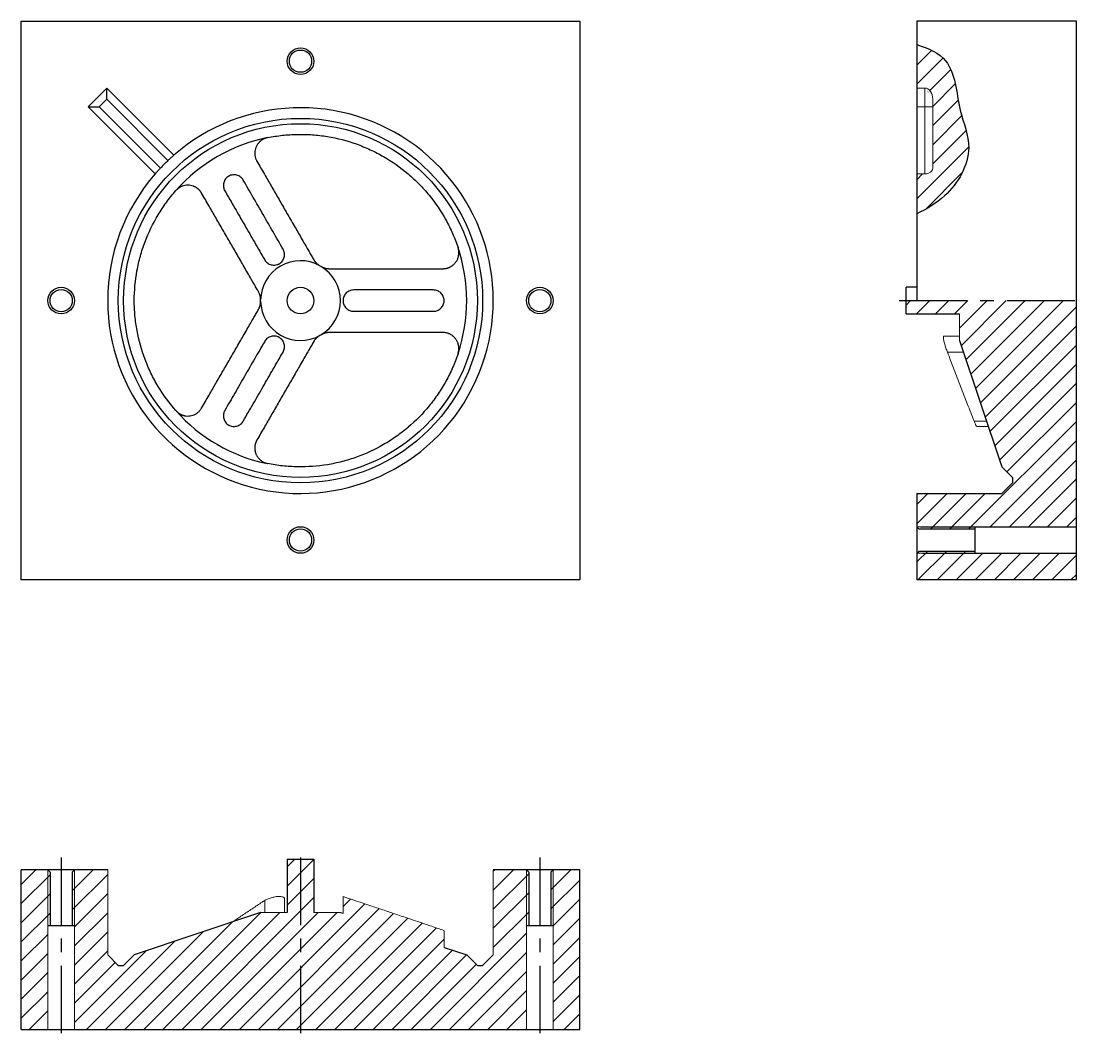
# Model space of a CAD drawing. Header units: millimetres. Extents: x -135 to 285, y 67 to 716.
# Drawn here: x 53.2 to 253.1, y 66.5 to 258.5 of the extents above; entities that cross this region are included whole.
import ezdxf

# ---------------------------------------------------------------- set-up
doc = ezdxf.new("R2010")
doc.units = ezdxf.units.MM
doc.linetypes.add('CENTERX2', pattern=[20.32, 12.7, -2.54, 2.54, -2.54])
doc.linetypes.add('HIDDEN', pattern=[1.905, 1.27, -0.635])
for name, color, linetype in [('DuongTam', 1, 'Continuous'), ('Hat', 5, 'Continuous'), ('MatCat', 3, 'Continuous')]:
    doc.layers.add(name, color=color, linetype=linetype)

msp = doc.modelspace()

# ---------------------------------------------------------------- hatches: boundary and pattern name
at = {"layer": 'Hat', "linetype": 'Continuous'}
h = msp.add_hatch(dxfattribs=at)
h.set_pattern_fill('ANSI31', color=256, scale=0.8)
edge = h.paths.add_edge_path()
edge.add_spline(control_points=[(221.5499, 222.3404), (223.4229, 223.2226), (228.1257, 225.9568), (232.692, 233.9415), (229.0107, 242.3533), (228.7583, 251.2636), (223.7421, 253.4301), (221.5499, 254.1347)], knot_values=[2.15076819, 2.15076819, 2.15076819, 2.15076819, 8.34940399, 18.46626645, 25.71942615, 35.365094, 41.75400594, 41.75400594, 41.75400594, 41.75400594], degree=3, periodic=0)
edge.add_line((221.5499, 254.1347), (221.5499, 245.9692))
edge.add_line((221.5499, 245.9692), (223.2253, 245.9692))
edge.add_ellipse((223.0499, 243.8479), major_axis=(0, -2.1213), ratio=0.70710678, start_angle=90, end_angle=180, ccw=False)
edge.add_line((224.5499, 243.8479), (224.5499, 232.3476))
edge.add_line((224.5499, 232.3476), (224.5499, 230.806))
edge.add_spline(control_points=[(224.5499, 230.9334), (224.5499, 230.8615), (224.5401, 230.7904), (224.5021, 230.6501), (224.4733, 230.5801), (224.3981, 230.4462), (224.3521, 230.3824), (224.2434, 230.2614), (224.1801, 230.2038), (224.0419, 230.1004), (223.9665, 230.0539), (223.8028, 229.9715), (223.7155, 229.9364), (223.445, 229.8517), (223.248, 229.8215), (223.0499, 229.8215)], knot_values=[0, 0, 0, 0, 0.125, 0.125, 0.25, 0.25, 0.375, 0.375, 0.5, 0.5, 0.625, 0.625, 0.75, 0.75, 1, 1, 1, 1], degree=3, periodic=0)
edge.add_line((223.0499, 229.8215), (221.5499, 229.8215))
edge.add_line((221.5499, 229.8215), (221.5499, 222.3404))
h.paths.add_polyline_path([(251.5499, 206.0177), (219.5499, 206.0177), (219.5499, 203.5177), (221.5499, 203.5177), (229.5499, 203.5177), (229.5499, 199.5891), (229.5499, 198.5177), (237.5384, 174.7791), (239.5499, 172.7677), (239.5499, 171.7677), (237.5499, 169.7677), (221.5499, 169.7677), (221.5499, 163.5177), (222.2372, 163.5177), (251.5499, 163.5177)])
h.paths.add_polyline_path([(251.5499, 158.5177), (222.6124, 158.5177), (221.5499, 158.5177), (221.5499, 153.5177), (251.5499, 153.5177)])
h.paths.add_polyline_path([(232.5499, 163.5177), (222.2372, 163.5177), (221.5499, 163.5177), (221.9558, 163.1117), (232.5499, 163.1117)])
h.paths.add_polyline_path([(232.5499, 158.9344), (221.9666, 158.9344), (221.5499, 158.5177), (222.6124, 158.5177), (232.5499, 158.5177)])
at = {"layer": 'Hat', "linetype": 'CENTERX2'}
h = msp.add_hatch(dxfattribs=at)
h.set_pattern_fill('ANSI31', color=256, scale=0.8)
h.paths.add_polyline_path([(58.1692, 99.0278), (53.1692, 99.0278), (53.1692, 69.0278), (58.1692, 69.0278)])
h.paths.add_polyline_path([(105.6692, 101.0278), (103.1692, 101.0278), (103.1692, 91.0278), (98.1704, 91.0278), (74.4192, 83.0277), (72.4192, 81.0278), (71.4192, 81.0278), (69.4192, 83.0278), (69.4192, 99.0278), (63.1692, 99.0278), (63.1692, 69.0278), (105.6692, 69.0278)])
edge = h.paths.add_edge_path()
edge.add_line((148.1692, 99.0278), (141.9192, 99.0278))
edge.add_line((141.9192, 99.0278), (141.9192, 83.0278))
edge.add_line((141.9192, 83.0278), (139.9192, 81.0278))
edge.add_line((139.9192, 81.0278), (138.9192, 81.0278))
edge.add_line((138.9192, 81.0278), (136.9192, 83.0278))
edge.add_line((136.9192, 83.0278), (132.6692, 84.4593))
edge.add_line((132.6692, 84.4593), (132.6692, 87.6247))
edge.add_spline(control_points=[(113.696, 94.0163), (114.3731, 93.7836), (115.6637, 93.34), (117.4613, 92.7448), (118.976, 92.2373), (120.2551, 91.8086), (121.4128, 91.42), (122.5528, 91.037), (123.7129, 90.6469), (124.9911, 90.217), (126.4939, 89.7114), (128.3088, 89.1001), (130.3955, 88.3996), (131.8746, 87.8955), (132.6426, 87.6337)], knot_values=[0, 0, 0, 0, 0.10743581, 0.20478102, 0.28413473, 0.34713203, 0.40721726, 0.46737033, 0.52759125, 0.59087458, 0.66972181, 0.76551178, 0.8782445, 1, 1, 1, 1], degree=3, periodic=0)
edge.add_line((113.6692, 94.0254), (113.6692, 90.8593))
edge.add_line((113.6692, 90.8593), (113.1692, 91.0278))
edge.add_line((113.1692, 91.0278), (109.5323, 91.0278))
edge.add_spline(control_points=[(109.5319, 91.0278), (109.4568, 91.0278), (109.3811, 91.0278), (109.3047, 91.0278)], knot_values=[0, 0, 0, 0, 0.00052496, 0.00052496, 0.00052496, 0.00052496], degree=3, periodic=0)
edge.add_line((109.3047, 91.0278), (108.1692, 91.0278))
edge.add_line((108.1692, 91.0278), (108.1692, 101.0278))
edge.add_line((108.1692, 101.0278), (105.6692, 101.0278))
edge.add_line((105.6692, 101.0278), (105.6692, 69.0278))
edge.add_line((105.6692, 69.0278), (148.1692, 69.0278))
edge.add_line((148.1692, 69.0278), (148.1692, 99.0278))
h.paths.add_polyline_path([(158.1692, 99.0278), (153.1692, 99.0278), (153.1692, 69.0278), (158.1692, 69.0278)])
h.paths.add_polyline_path([(58.5752, 98.6218), (58.1692, 99.0278), (58.1692, 88.4966), (58.5752, 88.4966)])
h.paths.add_polyline_path([(63.1692, 99.0278), (62.7633, 98.6218), (62.7633, 88.4966), (63.1692, 88.4966)])
h.paths.add_polyline_path([(148.5752, 98.6218), (148.1692, 99.0278), (148.1692, 88.4966), (148.5752, 88.4966)])
h.paths.add_polyline_path([(153.1692, 99.0278), (152.7633, 98.6218), (152.7633, 88.4966), (153.1692, 88.4966)])

# ---------------------------------------------------------------- linework, layer by layer
at = {"color": 7, "linetype": 'Continuous', "lineweight": 25}
for p, q in [((53.1692, 258.5177), (158.1692, 258.5177)), ((53.1692, 153.5177), (53.1692, 258.5177)), ((158.1692, 258.5177), (158.1692, 153.5177)), ((221.5499, 258.5177), (221.5499, 206.0177)), ((251.5499, 258.5177), (221.5499, 258.5177)), ((251.5499, 153.5177), (251.5499, 258.5177)), ((106.6524, 252.8551), (106.7162, 252.8312)), ((69.2532, 245.9692), (65.7177, 242.4337)), ((81.8654, 233.357), (69.2532, 245.9692)), ((69.2532, 243.8479), (69.2532, 245.9692)), ((65.7177, 242.4337), (78.3299, 229.8215)), ((65.7177, 242.4337), (67.839, 242.4337)), ((69.2532, 243.8479), (67.839, 242.4337)), ((67.839, 242.4337), (79.3392, 230.9334)), ((80.7535, 232.3476), (69.2532, 243.8479)), ((221.5499, 208.5177), (219.5499, 208.5177)), ((219.5499, 203.5177), (219.5499, 208.5177)), ((219.5499, 203.5177), (221.5499, 203.5177)), ((221.5499, 169.7677), (221.5499, 153.5177)), ((158.1692, 153.5177), (53.1692, 153.5177)), ((251.5499, 153.5177), (221.5499, 153.5177)), ((103.1692, 101.0278), (108.1692, 101.0278)), ((53.1692, 69.0278), (53.1692, 99.0278)), ((69.4192, 99.0278), (53.1692, 99.0278)), ((158.1692, 99.0278), (141.9192, 99.0278)), ((158.1692, 69.0278), (158.1692, 99.0278)), ((53.1692, 69.0278), (158.1692, 69.0278))]:
    msp.add_line(p, q, dxfattribs=at)
at = {"color": 7, "linetype": 'Continuous', "lineweight": 18}
for p, q in [((223.0499, 245.9692), (221.5499, 245.9692)), ((223.0499, 245.9692), (223.0499, 233.357)), ((223.0499, 242.4337), (223.0499, 245.9692)), ((223.0499, 242.4337), (221.5499, 242.4337)), ((223.0499, 229.8215), (223.0499, 242.4337)), ((223.0499, 242.4337), (224.5499, 242.4337)), ((224.5499, 232.3476), (224.5499, 243.8479)), ((224.5499, 232.3476), (224.5499, 230.9334)), ((223.0499, 229.8215), (221.5499, 229.8215)), ((229.5499, 203.5177), (229.5499, 199.5891)), ((229.5499, 199.3574), (226.6406, 199.3574)), ((230.2768, 196.3574), (227.293, 196.3574)), ((234.6484, 183.367), (232.3059, 183.367)), ((232.8528, 182.367), (234.9849, 182.367)), ((58.1692, 99.0278), (58.1692, 69.0278)), ((63.1692, 69.0278), (63.1692, 99.0278)), ((69.4192, 99.0278), (69.4192, 83.0278)), ((141.9192, 83.0278), (141.9192, 99.0278)), ((148.1692, 99.0278), (148.1692, 69.0278)), ((153.1692, 69.0278), (153.1692, 99.0278)), ((113.6692, 94.0137), (113.6692, 90.8593)), ((98.9372, 91.0278), (98.9372, 93.2846)), ((102.6692, 91.0278), (102.6692, 93.6351)), ((103.1692, 91.0278), (98.1704, 91.0278)), ((109.305, 91.0278), (108.1692, 91.0278)), ((113.1692, 91.0278), (109.5323, 91.0278)), ((132.6692, 84.4593), (132.6692, 87.6334)), ((69.4192, 83.0278), (71.4192, 81.0278)), ((74.4192, 83.0277), (72.4192, 81.0278)), ((138.9192, 81.0278), (136.9192, 83.0278)), ((139.9192, 81.0278), (141.9192, 83.0278))]:
    msp.add_line(p, q, dxfattribs=at)
at = {"linetype": 'Continuous'}
for p, q in [((221.5499, 203.5177), (229.5499, 203.5177)), ((229.5499, 198.5177), (237.5384, 174.7791)), ((237.5384, 174.7791), (239.5499, 172.7677)), ((239.5499, 172.7677), (239.5499, 171.7677)), ((237.5499, 169.7677), (239.5499, 171.7677)), ((221.5499, 169.7677), (237.5499, 169.7677)), ((221.5499, 163.5177), (221.9558, 163.1117)), ((222.2372, 163.5177), (251.5499, 163.5177)), ((232.5499, 158.5177), (232.5499, 163.5177)), ((221.5499, 158.5177), (221.9666, 158.9344)), ((222.6124, 158.5177), (251.5499, 158.5177))]:
    msp.add_line(p, q, dxfattribs=at)
at = {"color": 7, "linetype": 'HIDDEN', "lineweight": 18}
for p, q in [((229.2687, 203.5177), (229.3624, 203.5177)), ((229.3624, 203.5177), (229.5499, 203.5177)), ((229.5499, 199.4579), (229.5499, 198.5177)), ((222.2372, 163.5177), (221.5499, 163.5177)), ((222.6592, 163.1117), (222.4717, 163.1117)), ((221.5499, 158.5177), (222.6124, 158.5177)), ((102.6692, 93.6289), (102.6692, 93.6301)), ((103.1692, 91.1215), (103.1692, 91.0278))]:
    msp.add_line(p, q, dxfattribs=at)
at = {"linetype": 'CENTERX2'}
for p, q in [((221.9558, 163.1117), (232.5499, 163.1117)), ((221.9666, 158.9344), (232.5499, 158.9344))]:
    msp.add_line(p, q, dxfattribs=at)
for p, q in [((103.1692, 101.0278), (103.1692, 91.0278)), ((108.1692, 101.0278), (108.1692, 91.0278)), ((58.1692, 99.0278), (58.5752, 98.6218)), ((58.5752, 98.6218), (58.5752, 88.4966)), ((63.1692, 99.0278), (62.7633, 98.6218)), ((62.7633, 98.6218), (62.7633, 88.4966)), ((148.1692, 99.0278), (148.5752, 98.6218)), ((148.5752, 98.6218), (148.5752, 88.4966)), ((153.1692, 99.0278), (152.7633, 98.6218)), ((152.7633, 98.6218), (152.7633, 88.4966)), ((98.1704, 91.0278), (74.4192, 83.0277)), ((113.1692, 91.0278), (113.6692, 90.8593)), ((63.1692, 88.4966), (58.1692, 88.4966)), ((153.1692, 88.4966), (148.1692, 88.4966)), ((132.6692, 84.4593), (136.9192, 83.0278)), ((71.4192, 81.0278), (72.4192, 81.0278)), ((138.9192, 81.0278), (139.9192, 81.0278))]:
    msp.add_line(p, q)
at = {"color": 7, "linetype": 'Continuous', "lineweight": 25}
for centre, radius in [((105.6692, 251.0177), 2.5), ((105.6692, 206.0177), 34.25), ((105.6692, 206.0177), 33.25), ((60.6692, 206.0177), 2.5), ((105.6692, 206.0177), 2.5), ((150.6692, 206.0177), 2.5), ((105.6692, 161.0177), 2.5)]:
    msp.add_circle(centre, radius, dxfattribs=at)
for centre in [(105.6692, 251.0177), (60.6692, 206.0177), (150.6692, 206.0177), (105.6692, 161.0177)]:
    msp.add_circle(centre, 2.094)
for radius, start, end in [(36.25, 180, 131.045428), (31.25, 101.422683, 138.577317), (36.25, 133.419226, 136.580774), (36.25, 138.954572, 180), (31.25, 341.422683, 18.577317), (7.5, 61.002719, 178.997281), (7.5, 301.002719, 58.997281), (7.5, 181.002719, 298.997281), (31.25, 221.422683, 258.577317)]:
    msp.add_arc((105.6692, 206.0177), radius, start, end, dxfattribs=at)
at = {"color": 7, "linetype": 'Continuous', "lineweight": 18}
msp.add_ellipse((223.0499, 243.8479), major_axis=(0, -2.1213), ratio=0.70710678, start_param=1.57079633, end_param=3.14159265, dxfattribs=at)
at = {"color": 7, "linetype": 'Continuous', "lineweight": 25}
for points, knots in [([(99.4803, 236.6487), (99.4405, 236.6402), (99.361, 236.6231), (99.2431, 236.5914), (99.1266, 236.5553), (99.0117, 236.5145), (98.8986, 236.469), (98.7875, 236.419), (98.6787, 236.3646), (98.5723, 236.3059), (98.4684, 236.243), (98.3673, 236.176), (98.2691, 236.1052), (98.174, 236.0305), (98.0822, 235.9522), (97.9937, 235.8703), (97.9087, 235.7852), (97.8273, 235.6969), (97.7497, 235.6056), (97.5899, 235.4017), (97.3801, 235.063), (97.184, 234.5678), (97.0785, 234.05), (97.0674, 233.6221), (97.0999, 233.2954), (97.1406, 233.0674), (97.1986, 232.8433), (97.274, 232.6245), (97.365, 232.4114), (97.4392, 232.2759), (97.4764, 232.2081)], [0, 0, 0, 0, 0.02084178, 0.04168453, 0.06252821, 0.0833724, 0.10421653, 0.12506013, 0.14590321, 0.16674666, 0.18759089, 0.20843568, 0.22928042, 0.25012426, 0.27096682, 0.29180922, 0.31265224, 0.33349593, 0.35433982, 0.37518306, 0.46885799, 0.56253919, 0.65622727, 0.74991895, 0.79159786, 0.8332777, 0.87495872, 0.91664037, 0.9583215, 1, 1, 1, 1]), ([(99.4803, 236.6486), (100.4107, 236.837), (101.3434, 236.9812), (103.213, 237.1851), (104.15, 237.2447), (106.0281, 237.2798), (106.9694, 237.255), (108.3845, 237.1532), (108.8578, 237.1083), (109.7976, 236.9975), (110.2647, 236.9316), (112.5858, 236.5507), (114.3981, 236.0825), (117.0501, 235.1368), (117.923, 234.7807), (119.6457, 233.9842), (120.4831, 233.5494), (122.922, 232.1411), (124.4523, 231.0636), (126.2452, 229.5425), (126.5977, 229.2295), (127.2904, 228.5856), (127.6313, 228.254), (128.6255, 227.2418), (129.2534, 226.5415), (131.0349, 224.3661), (132.0871, 222.817), (133.4587, 220.3427), (133.8818, 219.4901), (134.646, 217.7565), (134.9888, 216.8734), (135.2909, 215.9734)], [0, 0, 0, 0, 0.0625, 0.0625, 0.125, 0.125, 0.1875, 0.1875, 0.21875, 0.21875, 0.25, 0.25, 0.375, 0.375, 0.4375, 0.4375, 0.5, 0.5, 0.625, 0.625, 0.65625, 0.65625, 0.6875, 0.6875, 0.75, 0.75, 0.875, 0.875, 0.9375, 0.9375, 1, 1, 1, 1]), ([(81.8654, 233.357), (81.8654, 233.357), (81.858, 233.3506), (81.8293, 233.3255), (81.8075, 233.3065), (81.7508, 233.2568), (81.7161, 233.2264), (81.6344, 233.1542), (81.587, 233.1122), (81.4837, 233.02), (81.4274, 232.9696), (81.3057, 232.8596), (81.2412, 232.8009), (81.0416, 232.618), (80.8974, 232.4839), (80.7535, 232.3476)], [0, 0, 0, 0, 0.125, 0.125, 0.25, 0.25, 0.375, 0.375, 0.5, 0.5, 0.625, 0.625, 0.75, 0.75, 1, 1, 1, 1]), ([(97.4764, 232.2081), (97.9417, 231.4023), (98.8272, 229.869), (100.1558, 227.5671), (101.4631, 225.3029), (102.7945, 222.997), (103.9148, 221.0562), (104.8057, 219.5138), (105.4845, 218.3372), (106.146, 217.1927), (106.7525, 216.1409), (107.2767, 215.2343), (107.7276, 214.4532), (108.0198, 213.9466), (108.1612, 213.7014)], [0, 0, 0, 0, 0.131465709, 0.250147502, 0.37522248, 0.500275807, 0.625289323, 0.690384944, 0.750248379, 0.815585617, 0.87513995, 0.919422478, 0.961006634, 1, 1, 1, 1]), ([(79.3392, 230.9334), (79.2711, 230.8615), (79.2045, 230.7904), (79.0738, 230.6501), (79.0092, 230.5801), (78.8864, 230.4462), (78.8284, 230.3824), (78.719, 230.2614), (78.6674, 230.2038), (78.5752, 230.1004), (78.5339, 230.0539), (78.4611, 229.9715), (78.4303, 229.9364), (78.3561, 229.8517), (78.3299, 229.8215), (78.3299, 229.8215)], [0, 0, 0, 0, 0.125, 0.125, 0.25, 0.25, 0.375, 0.375, 0.5, 0.5, 0.625, 0.625, 0.75, 0.75, 1, 1, 1, 1]), ([(94.9013, 228.6683), (94.8371, 228.7795), (94.7632, 228.8829), (94.5968, 229.0748), (94.5033, 229.1639), (94.3001, 229.3229), (94.1918, 229.3919), (93.962, 229.509), (93.8389, 229.5574), (93.587, 229.6286), (93.4583, 229.6517), (93.1954, 229.6725), (93.0602, 229.6697), (92.7966, 229.6378), (92.6667, 229.6088), (92.4111, 229.524), (92.2876, 229.4685), (92.0559, 229.3352), (91.9455, 229.256), (91.744, 229.0779), (91.6536, 228.9801), (91.493, 228.7674), (91.4229, 228.652), (91.3089, 228.4143), (91.264, 228.2908), (91.1986, 228.0347), (91.1792, 227.9062), (91.1651, 227.6481), (91.1708, 227.5173), (91.2066, 227.2625), (91.2365, 227.1385), (91.3195, 226.8971), (91.373, 226.7795), (91.4372, 226.6683)], [0, 0, 0, 0, 0.0625, 0.0625, 0.125, 0.125, 0.1875, 0.1875, 0.25, 0.25, 0.3125, 0.3125, 0.375, 0.375, 0.4375, 0.4375, 0.5, 0.5, 0.5625, 0.5625, 0.625, 0.625, 0.6875, 0.6875, 0.75, 0.75, 0.8125, 0.8125, 0.875, 0.875, 0.9375, 0.9375, 1, 1, 1, 1]), ([(102.4013, 215.6779), (102.0885, 216.2197), (101.7756, 216.7616), (101.1502, 217.8448), (100.8377, 218.3862), (99.8999, 220.0104), (99.2749, 221.0929), (98.0251, 223.2577), (97.4002, 224.3399), (96.1507, 226.5042), (95.5259, 227.5865), (94.9013, 228.6683)], [0, 0, 0, 0, 0.125, 0.125, 0.25, 0.25, 0.5, 0.5, 0.75, 0.75, 1, 1, 1, 1]), ([(74.4192, 206.0177), (74.4192, 207.9147), (74.5905, 209.7861), (75.0964, 212.5559), (75.3069, 213.4729), (75.6864, 214.8389), (75.824, 215.2936), (76.1182, 216.1923), (76.2751, 216.6367), (77.1067, 218.8351), (77.9233, 220.5177), (79.3735, 222.9283), (79.8946, 223.7129), (81.0146, 225.243), (81.6087, 225.9819), (82.2365, 226.6929)], [0, 0, 0, 0, 0.25, 0.25, 0.375, 0.375, 0.4375, 0.4375, 0.5, 0.5, 0.75, 0.75, 0.875, 0.875, 1, 1, 1, 1]), ([(87.084, 226.2081), (87.0631, 226.2433), (87.0214, 226.3137), (86.9534, 226.4158), (86.8817, 226.5151), (86.806, 226.6114), (86.7264, 226.7045), (86.6431, 226.7943), (86.5561, 226.8805), (86.4657, 226.9632), (86.372, 227.0422), (86.2751, 227.1173), (86.1751, 227.1885), (86.0721, 227.2555), (85.9664, 227.3184), (85.8581, 227.3769), (85.7473, 227.431), (85.6342, 227.4806), (85.3945, 227.5742), (85.0131, 227.6773), (84.4809, 227.724), (83.9441, 227.6753), (83.5278, 227.5599), (83.233, 227.4366), (83.0471, 227.3433), (82.8677, 227.2371), (82.6959, 227.1186), (82.5327, 226.988), (82.378, 226.847), (82.2836, 226.7443), (82.2364, 226.6929)], [0, 0, 0, 0, 0.02206856, 0.04413793, 0.06620808, 0.08827873, 0.11034959, 0.13242045, 0.15449124, 0.17656186, 0.19863215, 0.22070209, 0.24277188, 0.26484205, 0.28691253, 0.30898278, 0.33105247, 0.35312166, 0.37519096, 0.4688805, 0.56256511, 0.65624081, 0.74991099, 0.78563896, 0.82136752, 0.857094, 0.89281992, 0.92854758, 0.96427489, 1, 1, 1, 1]), ([(97.7689, 207.7014), (97.6991, 207.8222), (97.5572, 208.0679), (97.3413, 208.4413), (97.1189, 208.8265), (96.8898, 209.2235), (96.6538, 209.6325), (96.28, 210.2805), (95.7503, 211.1969), (95.0896, 212.3425), (94.4099, 213.519), (93.5197, 215.0615), (92.3995, 217.0014), (91.0688, 219.3063), (89.7623, 221.5694), (88.4337, 223.8699), (87.549, 225.4026), (87.0841, 226.2081)], [0, 0, 0, 0, 0.01921177, 0.03905503, 0.05954921, 0.08070952, 0.10254749, 0.1250715, 0.18466066, 0.25003879, 0.3099048, 0.37500198, 0.49997826, 0.62496863, 0.74997064, 0.86859968, 1, 1, 1, 1]), ([(91.4372, 226.6683), (92.0618, 225.5865), (92.6866, 224.5042), (93.9361, 222.3399), (94.561, 221.2577), (95.8108, 219.0929), (96.4358, 218.0104), (97.3735, 216.3862), (97.6861, 215.8448), (98.3115, 214.7616), (98.6244, 214.2197), (98.9372, 213.6779)], [0, 0, 0, 0, 0.25, 0.25, 0.5, 0.5, 0.75, 0.75, 0.875, 0.875, 1, 1, 1, 1]), ([(132.4473, 212.0177), (132.4882, 212.0182), (132.57, 212.0192), (132.6924, 212.027), (132.8143, 212.0394), (132.9355, 212.0569), (133.056, 212.0793), (133.1753, 212.1065), (133.2935, 212.1387), (133.4103, 212.1756), (133.5256, 212.2173), (133.6391, 212.2637), (133.7507, 212.3147), (133.8603, 212.3703), (133.9676, 212.4304), (134.0724, 212.495), (134.1747, 212.5639), (134.2741, 212.637), (134.4751, 212.7978), (134.7551, 213.0765), (135.0616, 213.5141), (135.2878, 214.0034), (135.396, 214.4216), (135.4366, 214.7386), (135.4488, 214.9462), (135.4466, 215.1546), (135.4298, 215.3627), (135.3984, 215.5693), (135.3536, 215.7738), (135.3118, 215.9069), (135.2909, 215.9734)], [0, 0, 0, 0, 0.02206784, 0.0441368, 0.06620675, 0.08827739, 0.11034836, 0.1324194, 0.15449041, 0.17656127, 0.19863178, 0.22070191, 0.24277187, 0.26484217, 0.28691274, 0.30898304, 0.33105276, 0.35312194, 0.37519122, 0.46888068, 0.56256553, 0.65624153, 0.74991138, 0.78563905, 0.82136732, 0.85709363, 0.89281958, 0.92854746, 0.96427501, 1, 1, 1, 1]), ([(98.9372, 213.6779), (99.0019, 213.5658), (99.0762, 213.462), (99.2433, 213.2698), (99.3367, 213.1809), (99.5398, 213.0224), (99.6477, 212.9537), (99.8764, 212.8373), (99.9987, 212.7892), (100.2493, 212.7182), (100.3773, 212.695), (100.639, 212.6739), (100.7741, 212.6763), (101.0382, 212.7078), (101.1683, 212.7365), (101.3605, 212.8), (101.4243, 212.8247), (101.5478, 212.88), (101.6078, 212.9106), (101.7827, 213.0111), (101.8934, 213.0906), (102.0961, 213.27), (102.1867, 213.3683), (102.3473, 213.5816), (102.4171, 213.697), (102.5305, 213.9343), (102.5752, 214.0577), (102.6399, 214.3122), (102.6592, 214.44), (102.6733, 214.6969), (102.6678, 214.8273), (102.6323, 215.0814), (102.6026, 215.2054), (102.5197, 215.4475), (102.466, 215.5658), (102.4013, 215.6779)], [0, 0, 0, 0, 0.0625, 0.0625, 0.125, 0.125, 0.1875, 0.1875, 0.25, 0.25, 0.3125, 0.3125, 0.375, 0.375, 0.4375, 0.4375, 0.46875, 0.46875, 0.5, 0.5, 0.5625, 0.5625, 0.625, 0.625, 0.6875, 0.6875, 0.75, 0.75, 0.8125, 0.8125, 0.875, 0.875, 0.9375, 0.9375, 1, 1, 1, 1]), ([(108.1612, 213.7015), (108.1816, 213.6671), (108.2224, 213.5983), (108.289, 213.498), (108.3595, 213.4), (108.4341, 213.3047), (108.5127, 213.2122), (108.5951, 213.1228), (108.6814, 213.0366), (108.7712, 212.9538), (108.8645, 212.8745), (108.9826, 212.7824), (109.1278, 212.6803), (109.2459, 212.6117), (109.305, 212.5774)], [0, 0, 0, 0, 0.0750096, 0.15001607, 0.22501942, 0.30002315, 0.37502707, 0.45002934, 0.52503223, 0.60003721, 0.67504044, 0.75004058, 0.8750197, 1, 1, 1, 1]), ([(109.5323, 212.4462), (109.5644, 212.4273), (109.6286, 212.3897), (109.7276, 212.3378), (109.8282, 212.2894), (109.9304, 212.2449), (110.0341, 212.2043), (110.1391, 212.1675), (110.2453, 212.1348), (110.3523, 212.106), (110.4601, 212.0813), (110.5685, 212.0606), (110.7076, 212.0394), (110.8776, 212.0216), (111.0109, 212.019), (111.0776, 212.0177)], [0, 0, 0, 0, 0.06818432, 0.13636944, 0.20455465, 0.27273844, 0.34092112, 0.40910469, 0.4772889, 0.54547191, 0.61365489, 0.68183912, 0.75002289, 0.87500502, 1, 1, 1, 1]), ([(111.0775, 212.0177), (111.2171, 212.0177), (111.5007, 212.0178), (111.932, 212.018), (112.3768, 212.0181), (112.8351, 212.018), (113.3073, 212.0178), (114.0552, 212.0176), (115.1137, 212.0181), (116.4361, 212.0175), (117.7948, 212.0179), (119.5757, 212.0175), (121.816, 212.0177), (124.4774, 212.0177), (127.0907, 212.0176), (129.7473, 212.018), (131.5171, 212.0178), (132.4472, 212.0177)], [0, 0, 0, 0, 0.01921003, 0.03905143, 0.05954362, 0.08070181, 0.10253752, 0.12505913, 0.18464609, 0.25002163, 0.30988724, 0.37498403, 0.49996183, 0.62495516, 0.74996106, 0.86859437, 1, 1, 1, 1]), ([(115.6692, 208.0177), (115.5398, 208.0177), (115.4127, 208.0052), (115.1627, 207.9567), (115.039, 207.9201), (114.8002, 207.8236), (114.6867, 207.7644), (114.4716, 207.6246), (114.3688, 207.5428), (114.182, 207.3612), (114.0979, 207.2619), (113.9487, 207.0459), (113.8833, 206.9277), (113.7785, 206.6832), (113.7384, 206.5562), (113.6972, 206.358), (113.6867, 206.2903), (113.6728, 206.1558), (113.6693, 206.0885), (113.669, 205.8868), (113.6824, 205.7511), (113.7365, 205.4859), (113.7763, 205.3583), (113.8807, 205.1126), (113.9458, 204.9945), (114.0946, 204.7776), (114.1792, 204.6772), (114.3671, 204.4939), (114.4682, 204.4133), (114.6837, 204.2726), (114.7993, 204.2122), (115.0371, 204.1159), (115.1593, 204.0795), (115.4104, 204.0304), (115.5397, 204.0177), (115.6692, 204.0177)], [0, 0, 0, 0, 0.0625, 0.0625, 0.125, 0.125, 0.1875, 0.1875, 0.25, 0.25, 0.3125, 0.3125, 0.375, 0.375, 0.4375, 0.4375, 0.46875, 0.46875, 0.5, 0.5, 0.5625, 0.5625, 0.625, 0.625, 0.6875, 0.6875, 0.75, 0.75, 0.8125, 0.8125, 0.875, 0.875, 0.9375, 0.9375, 1, 1, 1, 1]), ([(130.6692, 208.0177), (129.42, 208.0177), (128.1703, 208.0177), (125.6713, 208.0177), (124.4216, 208.0177), (121.9219, 208.0177), (120.6719, 208.0177), (118.7965, 208.0177), (118.1713, 208.0177), (116.9205, 208.0177), (116.2948, 208.0177), (115.6692, 208.0177)], [0, 0, 0, 0, 0.25, 0.25, 0.5, 0.5, 0.75, 0.75, 0.875, 0.875, 1, 1, 1, 1]), ([(130.6692, 204.0177), (130.7976, 204.0177), (130.9241, 204.0299), (131.1735, 204.0781), (131.2974, 204.1145), (131.5367, 204.211), (131.6506, 204.2703), (131.8669, 204.4108), (131.9704, 204.4932), (132.158, 204.6758), (132.2423, 204.7756), (132.3918, 204.9929), (132.457, 205.1113), (132.5611, 205.3556), (132.601, 205.4826), (132.6553, 205.7464), (132.669, 205.8811), (132.6694, 206.1484), (132.656, 206.2836), (132.6026, 206.5471), (132.563, 206.6743), (132.4592, 206.9198), (132.3943, 207.0382), (132.2454, 207.2558), (132.1609, 207.3564), (131.9718, 207.541), (131.8702, 207.6221), (131.6537, 207.7634), (131.5376, 207.8239), (131.2991, 207.9203), (131.1768, 207.9564), (130.9263, 208.0052), (130.7976, 208.0177), (130.6692, 208.0177)], [0, 0, 0, 0, 0.0625, 0.0625, 0.125, 0.125, 0.1875, 0.1875, 0.25, 0.25, 0.3125, 0.3125, 0.375, 0.375, 0.4375, 0.4375, 0.5, 0.5, 0.5625, 0.5625, 0.625, 0.625, 0.6875, 0.6875, 0.75, 0.75, 0.8125, 0.8125, 0.875, 0.875, 0.9375, 0.9375, 1, 1, 1, 1]), ([(82.2365, 185.3424), (80.981, 186.7647), (79.8717, 188.2815), (78.4186, 190.6932), (77.9696, 191.52), (77.3504, 192.7953), (77.1527, 193.2273), (76.7788, 194.0958), (76.6023, 194.5328), (75.7715, 196.7315), (75.2707, 198.5335), (74.7631, 201.3006), (74.6347, 202.2337), (74.4624, 204.1221), (74.4192, 205.0692), (74.4192, 206.0177)], [0, 0, 0, 0, 0.25, 0.25, 0.375, 0.375, 0.4375, 0.4375, 0.5, 0.5, 0.75, 0.75, 0.875, 0.875, 1, 1, 1, 1]), ([(98.1704, 206.1489), (98.1707, 206.1862), (98.1712, 206.2606), (98.1667, 206.3722), (98.1583, 206.4836), (98.1457, 206.5944), (98.129, 206.7045), (98.1083, 206.8138), (98.0836, 206.9221), (98.055, 207.0292), (98.0225, 207.1349), (97.9862, 207.2392), (97.9351, 207.3702), (97.8655, 207.5263), (97.801, 207.643), (97.7688, 207.7014)], [0, 0, 0, 0, 0.06818491, 0.13637062, 0.20455634, 0.27274053, 0.34092356, 0.40910744, 0.47729196, 0.5454753, 0.61365862, 0.68184311, 0.75002696, 0.87500824, 1, 1, 1, 1]), ([(87.0841, 185.8272), (87.5492, 186.6331), (88.4344, 188.1666), (89.7636, 190.4682), (91.0708, 192.7325), (92.4021, 195.0384), (93.5227, 196.979), (94.413, 198.5217), (95.0925, 199.6979), (95.753, 200.8431), (96.3606, 201.8942), (96.8837, 202.8015), (97.3347, 203.5825), (97.6273, 204.0889), (97.7689, 204.3339)], [0, 0, 0, 0, 0.131465709, 0.250147502, 0.37522248, 0.500275807, 0.625289323, 0.690384944, 0.750248379, 0.815585617, 0.87513995, 0.919422478, 0.961006634, 1, 1, 1, 1]), ([(97.7688, 204.3339), (97.7884, 204.3688), (97.8276, 204.4385), (97.8812, 204.5463), (97.9308, 204.6564), (97.976, 204.7686), (98.0168, 204.8829), (98.0531, 204.9991), (98.0846, 205.1168), (98.1114, 205.236), (98.1334, 205.3565), (98.1541, 205.5048), (98.1699, 205.6816), (98.1703, 205.8181), (98.1704, 205.8864)], [0, 0, 0, 0, 0.07500902, 0.15001602, 0.2250201, 0.30002427, 0.37502813, 0.45002991, 0.52503209, 0.60003638, 0.67503912, 0.75003911, 0.87501876, 1, 1, 1, 1]), ([(115.6692, 204.0177), (116.2948, 204.0177), (116.9205, 204.0177), (118.1713, 204.0177), (118.7964, 204.0177), (120.6719, 204.0177), (121.9219, 204.0177), (124.4216, 204.0177), (125.6713, 204.0177), (128.1703, 204.0177), (129.42, 204.0177), (130.6692, 204.0177)], [0, 0, 0, 0, 0.125, 0.125, 0.25, 0.25, 0.5, 0.5, 0.75, 0.75, 1, 1, 1, 1]), ([(111.0776, 200.0176), (111.0376, 200.0171), (110.9576, 200.0162), (110.8375, 200.0087), (110.7174, 199.9967), (110.5975, 199.9797), (110.4781, 199.9579), (110.3594, 199.9312), (110.2417, 199.8997), (110.125, 199.8633), (110.0097, 199.8221), (109.8709, 199.7659), (109.7099, 199.6912), (109.5915, 199.6232), (109.5323, 199.5892)], [0, 0, 0, 0, 0.07501136, 0.15001895, 0.22502244, 0.30002541, 0.37502792, 0.45002856, 0.52503001, 0.60003405, 0.67503698, 0.75003746, 0.8750181, 1, 1, 1, 1]), ([(132.4472, 200.0177), (131.5174, 200.0176), (129.748, 200.0174), (127.092, 200.0178), (124.4792, 200.0177), (121.8181, 200.0176), (119.5781, 200.0178), (117.7972, 200.0174), (116.4384, 200.0178), (115.1157, 200.0172), (113.9001, 200.0179), (112.8511, 200.0173), (111.9473, 200.0173), (111.3612, 200.0176), (111.0775, 200.0177)], [0, 0, 0, 0, 0.131371635, 0.24997753, 0.374958445, 0.499932862, 0.624900979, 0.690000303, 0.74986856, 0.815260816, 0.874861993, 0.919249095, 0.960925719, 1, 1, 1, 1]), ([(135.2909, 196.0619), (135.3034, 196.1006), (135.3284, 196.178), (135.3599, 196.296), (135.3869, 196.4149), (135.409, 196.5349), (135.4262, 196.6555), (135.4384, 196.7767), (135.4457, 196.8981), (135.4481, 197.0197), (135.4455, 197.1411), (135.4381, 197.2621), (135.4258, 197.3826), (135.4087, 197.5022), (135.3868, 197.621), (135.3602, 197.7385), (135.3289, 197.8547), (135.2931, 197.9693), (135.2529, 198.0822), (135.1562, 198.3225), (134.9678, 198.6736), (134.6369, 199.0911), (134.2412, 199.4413), (133.8763, 199.6649), (133.5771, 199.8), (133.3592, 199.8788), (133.1362, 199.9406), (132.909, 199.9847), (132.679, 200.0124), (132.5245, 200.0159), (132.4473, 200.0176)], [0, 0, 0, 0, 0.02084186, 0.04168463, 0.06252818, 0.08337208, 0.10421575, 0.12505873, 0.14590108, 0.16674373, 0.18758713, 0.20843113, 0.22927517, 0.25011843, 0.27096056, 0.29180271, 0.31264565, 0.33348943, 0.35433355, 0.37517716, 0.4688543, 0.56253663, 0.65622474, 0.74991759, 0.79159764, 0.83327871, 0.87496066, 0.91664255, 0.95832298, 1, 1, 1, 1]), ([(98.9372, 198.3575), (98.6244, 197.8157), (98.3115, 197.2738), (97.6861, 196.1906), (97.3736, 195.6492), (96.4358, 194.025), (95.8108, 192.9424), (94.561, 190.7777), (93.9361, 189.6954), (92.6866, 187.5311), (92.0618, 186.4489), (91.4372, 185.367)], [0, 0, 0, 0, 0.125, 0.125, 0.25, 0.25, 0.5, 0.5, 0.75, 0.75, 1, 1, 1, 1]), ([(108.1612, 198.3339), (108.0915, 198.2131), (107.9497, 197.9674), (107.7342, 197.5937), (107.5119, 197.2085), (107.2826, 196.8116), (107.0463, 196.4027), (106.6721, 195.755), (106.1434, 194.838), (105.4816, 193.693), (104.8026, 192.5162), (103.9118, 190.974), (102.7919, 189.0339), (101.4611, 186.729), (100.1545, 184.466), (98.8265, 182.1652), (97.9415, 180.6326), (97.4764, 179.8272)], [0, 0, 0, 0, 0.01921177, 0.03905503, 0.05954921, 0.08070952, 0.10254749, 0.1250715, 0.18466066, 0.25003879, 0.3099048, 0.37500198, 0.49997826, 0.62496863, 0.74997064, 0.86859968, 1, 1, 1, 1]), ([(102.4013, 196.3575), (102.466, 196.4695), (102.5188, 196.5858), (102.6017, 196.8266), (102.6319, 196.952), (102.6677, 197.2071), (102.6732, 197.3349), (102.6597, 197.5912), (102.6402, 197.7211), (102.5764, 197.9737), (102.5324, 198.0961), (102.4199, 198.3333), (102.3503, 198.4491), (102.1909, 198.662), (102.101, 198.7603), (101.9499, 198.895), (101.8966, 198.938), (101.787, 199.0173), (101.7305, 199.0539), (101.556, 199.1551), (101.4318, 199.2113), (101.1751, 199.2971), (101.0446, 199.3264), (100.7796, 199.3588), (100.6448, 199.3616), (100.3826, 199.3411), (100.2533, 199.3181), (100.0007, 199.2469), (99.8803, 199.1997), (99.6507, 199.0835), (99.5406, 199.0135), (99.3382, 198.8557), (99.2457, 198.7681), (99.0776, 198.5752), (99.0019, 198.4695), (98.9372, 198.3575)], [0, 0, 0, 0, 0.0625, 0.0625, 0.125, 0.125, 0.1875, 0.1875, 0.25, 0.25, 0.3125, 0.3125, 0.375, 0.375, 0.4375, 0.4375, 0.46875, 0.46875, 0.5, 0.5, 0.5625, 0.5625, 0.625, 0.625, 0.6875, 0.6875, 0.75, 0.75, 0.8125, 0.8125, 0.875, 0.875, 0.9375, 0.9375, 1, 1, 1, 1]), ([(109.305, 199.4579), (109.2726, 199.4395), (109.2079, 199.4027), (109.1135, 199.3429), (109.0213, 199.28), (108.9316, 199.2137), (108.8445, 199.1442), (108.7602, 199.0716), (108.6788, 198.9961), (108.6004, 198.9178), (108.525, 198.8368), (108.4529, 198.7533), (108.365, 198.6435), (108.2646, 198.5051), (108.1957, 198.391), (108.1612, 198.3339)], [0, 0, 0, 0, 0.06818351, 0.1363677, 0.20455202, 0.27273518, 0.34091769, 0.40910162, 0.47728673, 0.54547105, 0.61365551, 0.68184108, 0.75002575, 0.87500762, 1, 1, 1, 1]), ([(94.9013, 183.367), (95.5259, 184.4489), (96.1507, 185.5311), (97.4002, 187.6954), (98.0251, 188.7777), (99.2749, 190.9424), (99.8999, 192.025), (100.8377, 193.6492), (101.1502, 194.1906), (101.7756, 195.2738), (102.0885, 195.8157), (102.4013, 196.3575)], [0, 0, 0, 0, 0.25, 0.25, 0.5, 0.5, 0.75, 0.75, 0.875, 0.875, 1, 1, 1, 1]), ([(135.2909, 196.0619), (134.9888, 195.1619), (134.6472, 194.2822), (133.889, 192.561), (133.4724, 191.7196), (132.5634, 190.0756), (132.0711, 189.2729), (131.2754, 188.0982), (130.9999, 187.7107), (130.4341, 186.9522), (130.1435, 186.5807), (128.653, 184.7611), (127.3415, 183.4256), (125.1965, 181.6018), (124.4517, 181.024), (122.9005, 179.9303), (122.1052, 179.4225), (119.6661, 178.0145), (117.9677, 177.2279), (115.754, 176.4359), (115.3066, 176.2871), (114.4027, 176.0091), (113.9451, 175.8797), (112.5713, 175.5247), (111.6509, 175.3311), (108.8763, 174.8761), (107.0087, 174.7394), (104.1801, 174.789), (103.2302, 174.8487), (101.3468, 175.0534), (100.4107, 175.1983), (99.4803, 175.3868)], [0, 0, 0, 0, 0.0625, 0.0625, 0.125, 0.125, 0.1875, 0.1875, 0.21875, 0.21875, 0.25, 0.25, 0.375, 0.375, 0.4375, 0.4375, 0.5, 0.5, 0.625, 0.625, 0.65625, 0.65625, 0.6875, 0.6875, 0.75, 0.75, 0.875, 0.875, 0.9375, 0.9375, 1, 1, 1, 1]), ([(82.2364, 185.3424), (82.2637, 185.3122), (82.3182, 185.2518), (82.4046, 185.1656), (82.4942, 185.0828), (82.587, 185.0037), (82.6829, 184.9285), (82.7817, 184.8573), (82.8832, 184.7902), (82.9873, 184.7274), (83.0937, 184.669), (83.2022, 184.6149), (83.3127, 184.5653), (83.4249, 184.5202), (83.5387, 184.4799), (83.6538, 184.4441), (83.77, 184.4131), (83.8872, 184.3868), (84.0051, 184.3652), (84.2615, 184.3288), (84.6598, 184.3164), (85.1867, 184.3942), (85.6879, 184.5618), (86.064, 184.766), (86.3307, 184.9576), (86.5078, 185.1069), (86.6729, 185.2691), (86.8246, 185.4438), (86.9637, 185.6291), (87.0439, 185.7612), (87.084, 185.8272)], [0, 0, 0, 0, 0.02084216, 0.04168504, 0.06252862, 0.08337255, 0.10421632, 0.12505948, 0.14590209, 0.16674508, 0.18758888, 0.20843331, 0.22927775, 0.25012139, 0.27096384, 0.29180622, 0.3126493, 0.33349314, 0.35433723, 0.37518073, 0.46885688, 0.56253861, 0.6562268, 0.74991925, 0.79159863, 0.83327877, 0.8749597, 0.91664085, 0.95832136, 1, 1, 1, 1]), ([(91.4372, 185.367), (91.373, 185.2559), (91.3203, 185.1402), (91.2374, 184.9001), (91.2069, 184.7746), (91.1708, 184.5191), (91.1652, 184.3908), (91.1787, 184.1332), (91.1984, 184.0025), (91.2627, 183.7487), (91.307, 183.6257), (91.4205, 183.3877), (91.4904, 183.2719), (91.6499, 183.0596), (91.7399, 182.9616), (91.9412, 182.7827), (92.051, 182.7035), (92.2823, 182.5695), (92.4061, 182.5135), (92.6611, 182.428), (92.791, 182.3986), (93.0555, 182.3658), (93.1905, 182.3628), (93.4533, 182.3829), (93.5827, 182.4058), (93.8372, 182.4773), (93.9582, 182.5247), (94.1888, 182.6416), (94.2992, 182.7119), (94.502, 182.8703), (94.5944, 182.9581), (94.7619, 183.1507), (94.8371, 183.2559), (94.9013, 183.367)], [0, 0, 0, 0, 0.0625, 0.0625, 0.125, 0.125, 0.1875, 0.1875, 0.25, 0.25, 0.3125, 0.3125, 0.375, 0.375, 0.4375, 0.4375, 0.5, 0.5, 0.5625, 0.5625, 0.625, 0.625, 0.6875, 0.6875, 0.75, 0.75, 0.8125, 0.8125, 0.875, 0.875, 0.9375, 0.9375, 1, 1, 1, 1]), ([(97.4764, 179.8272), (97.4563, 179.7915), (97.4163, 179.7202), (97.3618, 179.6103), (97.3116, 179.4985), (97.2661, 179.3848), (97.2253, 179.2693), (97.1892, 179.1523), (97.158, 179.0338), (97.1316, 178.9142), (97.11, 178.7935), (97.0935, 178.672), (97.0818, 178.5498), (97.0752, 178.4272), (97.0737, 178.3042), (97.0772, 178.1811), (97.0857, 178.0581), (97.0993, 177.9354), (97.1381, 177.6809), (97.2394, 177.2991), (97.4651, 176.8149), (97.7757, 176.3744), (98.0838, 176.0716), (98.338, 175.8779), (98.5118, 175.7636), (98.6933, 175.6613), (98.8819, 175.5717), (99.0766, 175.4957), (99.2761, 175.4322), (99.4122, 175.4018), (99.4803, 175.3866)], [0, 0, 0, 0, 0.0220687, 0.04413835, 0.06620878, 0.08827961, 0.11035052, 0.13242127, 0.15449181, 0.17656206, 0.19863192, 0.2207014, 0.24277076, 0.26484055, 0.28691073, 0.30898075, 0.3310503, 0.3531194, 0.37518866, 0.46887794, 0.56256113, 0.65623514, 0.7499055, 0.78563425, 0.82136387, 0.85709158, 0.8928187, 0.92854732, 0.9642751, 1, 1, 1, 1])]:
    msp.add_open_spline(points, degree=3, knots=knots, dxfattribs=at)
at = {"color": 7, "linetype": 'Continuous', "lineweight": 18}
for points, knots in [([(224.5499, 230.9334), (224.5499, 230.8615), (224.5401, 230.7904), (224.5021, 230.6501), (224.4733, 230.5801), (224.3981, 230.4462), (224.3521, 230.3824), (224.2434, 230.2614), (224.1801, 230.2038), (224.0419, 230.1004), (223.9665, 230.0539), (223.8028, 229.9715), (223.7155, 229.9364), (223.445, 229.8517), (223.248, 229.8215), (223.0499, 229.8215)], [0, 0, 0, 0, 0.125, 0.125, 0.25, 0.25, 0.375, 0.375, 0.5, 0.5, 0.625, 0.625, 0.75, 0.75, 1, 1, 1, 1]), ([(227.2932, 196.3575), (227.2503, 196.4695), (227.2075, 196.5858), (227.1216, 196.8266), (227.0782, 196.952), (226.9929, 197.2071), (226.9514, 197.3349), (226.8714, 197.5912), (226.8324, 197.7211), (226.7603, 197.9737), (226.7272, 198.0961), (226.6678, 198.3333), (226.6413, 198.4491), (226.5985, 198.662), (226.5819, 198.7603), (226.5648, 198.895), (226.5604, 198.938), (226.5546, 199.0173), (226.5532, 199.0539), (226.553, 199.1551), (226.5586, 199.2113), (226.5811, 199.2971), (226.5976, 199.3264), (226.6256, 199.3477), (226.6329, 199.3531), (226.6406, 199.3574)], [0, 0, 0, 0, 0.0625, 0.0625, 0.125, 0.125, 0.1875, 0.1875, 0.25, 0.25, 0.3125, 0.3125, 0.375, 0.375, 0.4375, 0.4375, 0.46875, 0.46875, 0.5, 0.5, 0.5625, 0.5625, 0.625, 0.625, 0.644768852, 0.644768852, 0.644768852, 0.644768852]), ([(232.3059, 183.367), (231.8857, 184.4489), (231.4671, 185.5311), (230.6288, 187.6954), (230.2101, 188.7777), (229.3736, 190.9424), (228.9559, 192.025), (228.3307, 193.6492), (228.1223, 194.1906), (227.7069, 195.2738), (227.5003, 195.8157), (227.2932, 196.3575)], [0, 0, 0, 0, 0.25, 0.25, 0.5, 0.5, 0.75, 0.75, 0.875, 0.875, 1, 1, 1, 1]), ([(232.8528, 182.367), (232.8496, 182.368), (232.8463, 182.3693), (232.8195, 182.3829), (232.7928, 182.4058), (232.7326, 182.4773), (232.7001, 182.5247), (232.6304, 182.6416), (232.5928, 182.7119), (232.515, 182.8703), (232.4749, 182.9581), (232.392, 183.1507), (232.3491, 183.2559), (232.3059, 183.367)], [0.678663272, 0.678663272, 0.678663272, 0.678663272, 0.6875, 0.6875, 0.75, 0.75, 0.8125, 0.8125, 0.875, 0.875, 0.9375, 0.9375, 1, 1, 1, 1]), ([(102.6692, 93.6304), (102.6694, 93.6424), (102.6684, 93.6544), (102.6597, 93.7062), (102.6402, 93.7452), (102.5764, 93.8173), (102.5324, 93.8504), (102.4199, 93.9098), (102.3503, 93.9364), (102.1909, 93.9791), (102.101, 93.9958), (101.9499, 94.0128), (101.8966, 94.0172), (101.787, 94.023), (101.7305, 94.0244), (101.556, 94.0246), (101.4318, 94.019), (101.1751, 93.9965), (101.0446, 93.98), (100.7796, 93.9374), (100.6448, 93.911), (100.3826, 93.8517), (100.2533, 93.8184), (100.0007, 93.7459), (99.8803, 93.7075), (99.6507, 93.6273), (99.5406, 93.5851), (99.3382, 93.5), (99.2457, 93.4572), (99.0776, 93.3709), (99.0019, 93.3273), (98.9372, 93.2844)], [0.169047183, 0.169047183, 0.169047183, 0.169047183, 0.1875, 0.1875, 0.25, 0.25, 0.3125, 0.3125, 0.375, 0.375, 0.4375, 0.4375, 0.46875, 0.46875, 0.5, 0.5, 0.5625, 0.5625, 0.625, 0.625, 0.6875, 0.6875, 0.75, 0.75, 0.8125, 0.8125, 0.875, 0.875, 0.9375, 0.9375, 1, 1, 1, 1]), ([(132.6426, 87.6337), (131.8746, 87.8955), (130.3955, 88.3996), (128.3088, 89.1001), (126.4939, 89.7114), (124.9911, 90.217), (123.7129, 90.6469), (122.5528, 91.037), (121.4128, 91.42), (120.2551, 91.8086), (118.976, 92.2373), (117.4613, 92.7448), (115.6637, 93.34), (114.3731, 93.7836), (113.696, 94.0163)], [0, 0, 0, 0, 0.1217555, 0.23448822, 0.33027819, 0.40912542, 0.47240875, 0.53262967, 0.59278274, 0.65286797, 0.71586527, 0.79521898, 0.89256419, 1, 1, 1, 1]), ([(98.9372, 93.2844), (98.6244, 93.0773), (98.3115, 92.8707), (97.6861, 92.4553), (97.3736, 92.2469), (96.4358, 91.6217), (95.8108, 91.204), (94.561, 90.3675), (93.9361, 89.9488), (93.1731, 89.4369), (93.0348, 89.3441), (92.8965, 89.2514)], [0, 0, 0, 0, 0.125, 0.125, 0.25, 0.25, 0.5, 0.5, 0.75, 0.75, 0.805338099, 0.805338099, 0.805338099, 0.805338099])]:
    msp.add_open_spline(points, degree=3, knots=knots, dxfattribs=at)
at = {"color": 7, "linetype": 'Continuous', "lineweight": 25}
for points in [[(109.3047, 212.577), (109.3811, 212.5343), (109.4568, 212.4904), (109.5319, 212.4455)], [(98.171, 205.8864), (98.1703, 205.9302), (98.17, 205.9739), (98.1701, 206.0177)], [(98.1701, 206.0177), (98.1701, 206.0614), (98.1705, 206.1052), (98.1712, 206.1489)], [(109.5319, 199.5898), (109.4568, 199.5449), (109.3811, 199.5011), (109.3047, 199.4583)]]:
    msp.add_open_spline(points, degree=3, dxfattribs=at)
at = {"color": 7, "linetype": 'HIDDEN', "lineweight": 18}
msp.add_open_spline([(229.5499, 199.5898), (229.5499, 199.5449), (229.5499, 199.5011), (229.5499, 199.4583)], degree=3, dxfattribs=at)
at = {"color": 7, "linetype": 'Continuous', "lineweight": 18}
msp.add_open_spline([(109.5319, 91.0278), (109.4568, 91.0278), (109.3811, 91.0278), (109.3047, 91.0278)], degree=3, dxfattribs=at)
at = {"layer": 'DuongTam', "linetype": 'CENTERX2'}
for p, q in [((218.24, 206.0177), (253.1218, 206.0177)), ((60.6692, 101.3333), (60.6692, 66.5351)), ((105.6692, 101.3333), (105.6692, 66.5351)), ((150.6692, 101.3333), (150.6692, 66.5351))]:
    msp.add_line(p, q, dxfattribs=at)
at = {"layer": 'MatCat', "linetype": 'Continuous'}
msp.add_open_spline([(221.5499, 254.1347), (223.7421, 253.4301), (228.7583, 251.2636), (229.0107, 242.3533), (232.692, 233.9415), (228.1257, 225.9568), (223.4229, 223.2226), (221.5499, 222.3404)], degree=3, knots=[2.15076819, 2.15076819, 2.15076819, 2.15076819, 8.53968013, 18.18534798, 25.43850769, 35.55537014, 41.75400594, 41.75400594, 41.75400594, 41.75400594], dxfattribs=at)

doc.saveas('drawing.dxf')
